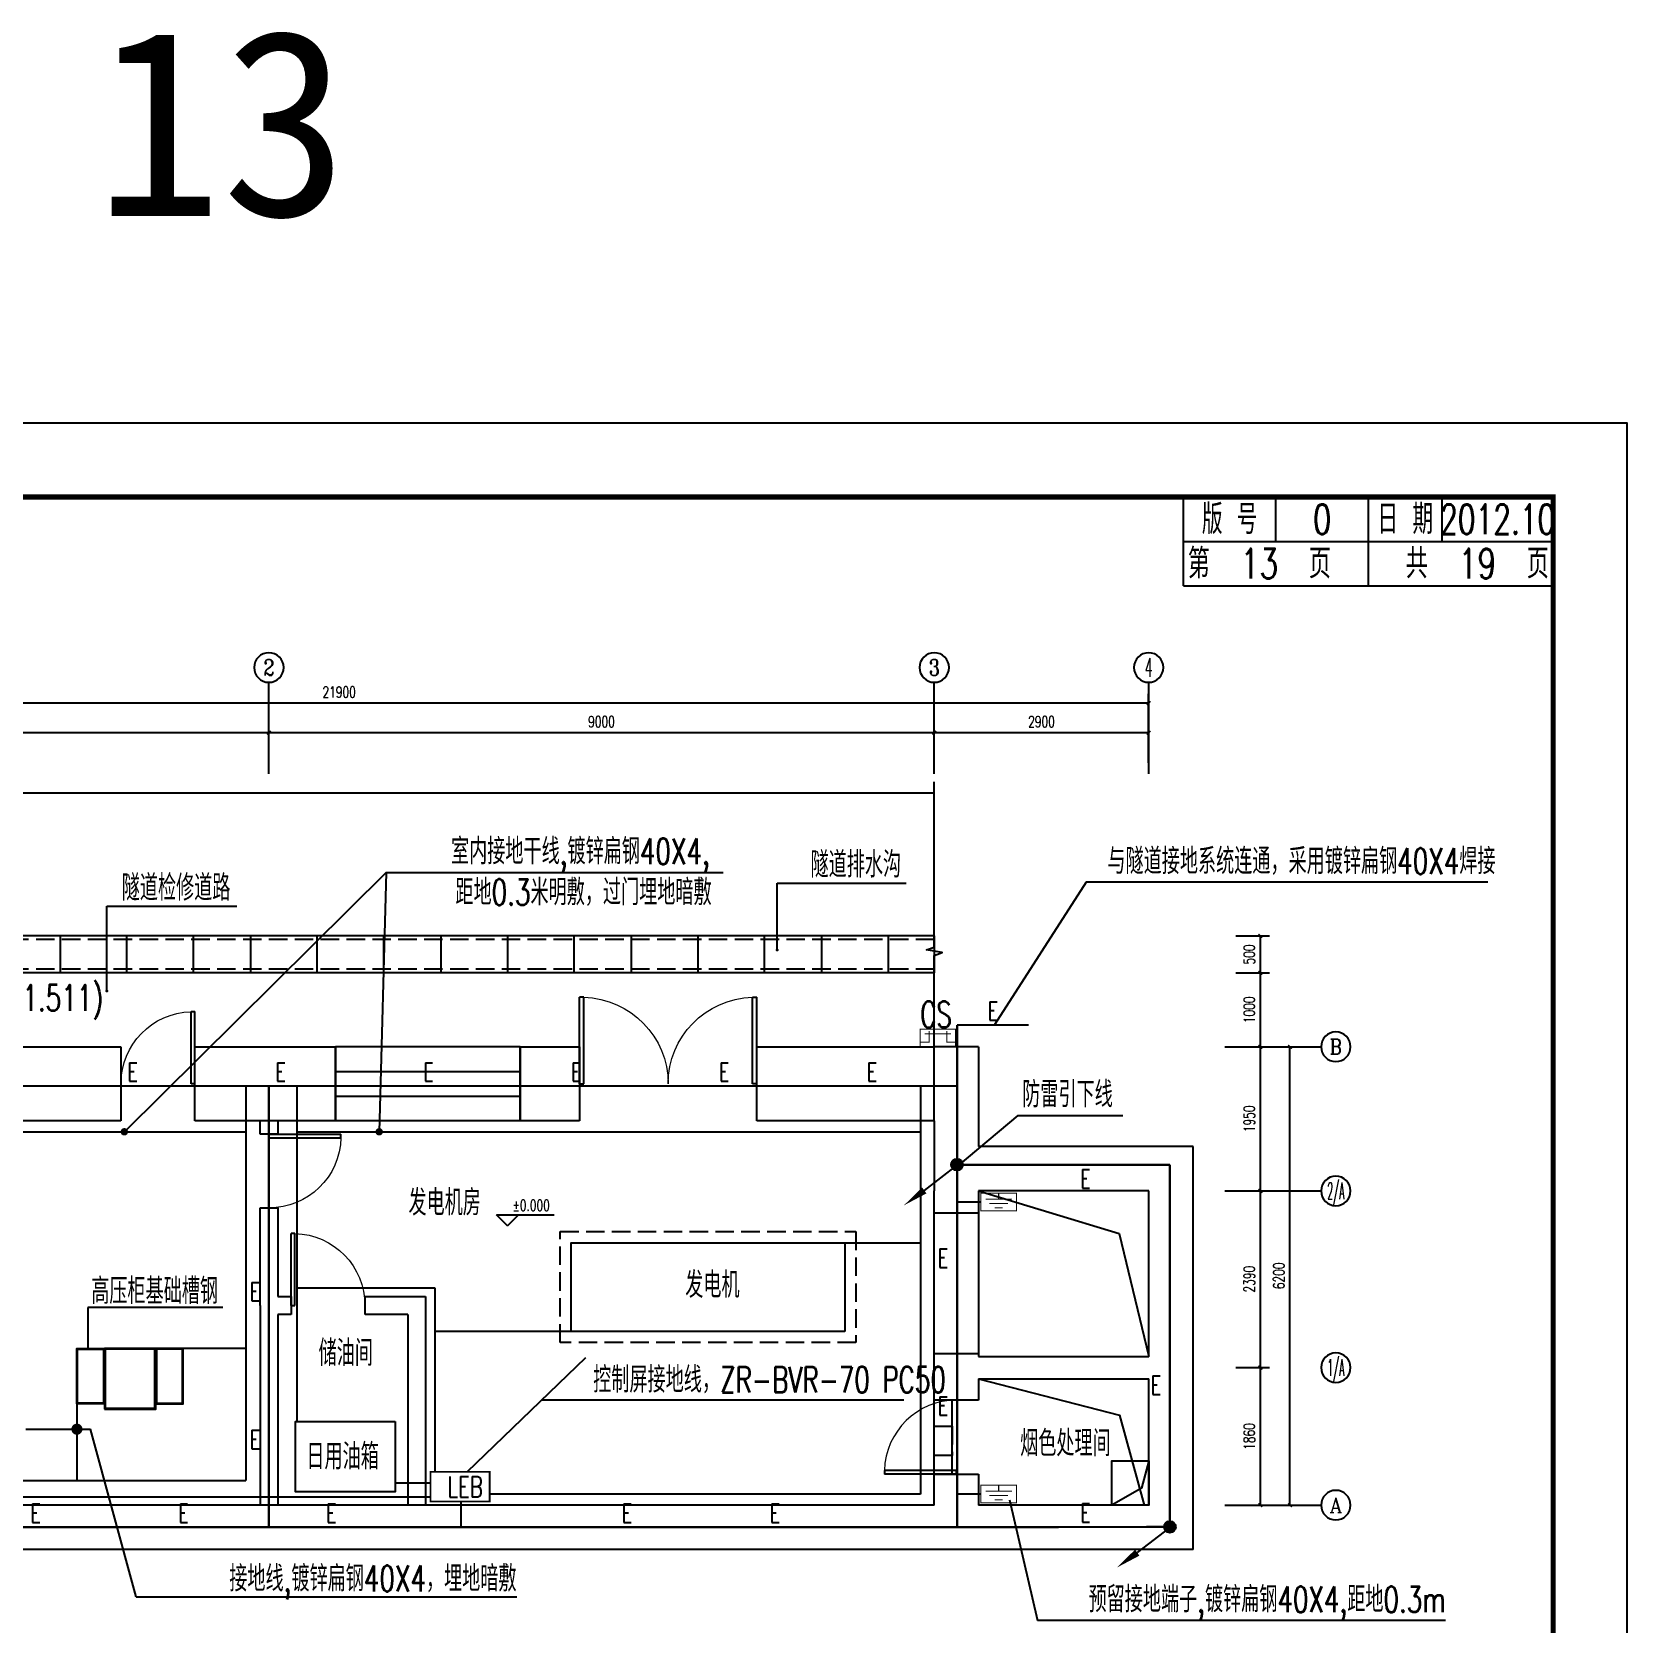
# Model space of a CAD drawing. Header units: millimetres. Extents: x 210068 to 672068, y -299976 to -107099.
# Drawn here: x 482491 to 504068, y -251037 to -229500 of the extents above; entities that cross this region are included whole.
import ezdxf
from ezdxf.enums import TextEntityAlignment as Align

# ---------------------------------------------------------------- set-up
doc = ezdxf.new("R2010")
doc.units = ezdxf.units.MM
doc.header["$LTSCALE"] = 1000
doc.header["$MEASUREMENT"] = 0
doc.linetypes.add('DASH', pattern=[0.35, 0.25, -0.1])
for name, color, linetype in [('AXIS', 6, 'Continuous'), ('AXIS_TEXT', 7, 'Continuous'), ('DIM_ELEV', 3, 'Continuous'), ('DIM_LEAD', 3, 'Continuous'), ('E-SYST-DIM', 3, 'Continuous'), ('E-TEXT-PLAN', 7, 'Continuous'), ('E-TEXT-PLAN-DER', 7, 'Continuous'), ('electrical text', 3, 'Continuous'), ('FL', 7, 'Continuous'), ('GRD', 132, 'GRD1'), ('PMSBB', 7, 'Continuous'), ('PUB_TEXT', 7, 'Continuous'), ('QQ', 8, 'Continuous'), ('T-CABL-E', 7, 'Continuous'), ('WALL', 9, 'Continuous'), ('建筑', 2, 'Continuous'), ('文字', 7, 'Continuous'), ('次轮廓线', 7, 'Continuous'), ('电气设备布置', 4, 'Continuous')]:
    doc.layers.add(name, color=color, linetype=linetype)
doc.styles.add('-黑体', font='SIMHEI.TTF')
doc.styles.add('_TCH_AXIS', font='COMPLEX', dxfattribs={"bigfont": 'GBCBIG'})
doc.styles.add('_TCH_DIM', font='SIMPLEX', dxfattribs={"width": 0.8, "height": 3.5, "bigfont": 'HZTXT'})
doc.styles.add('COMPLEX', font='COMPLEX')
doc.styles.add('DIM_FONT', font='SIMPLEX', dxfattribs={"width": 0.7, "bigfont": 'GBCBIG'})
doc.styles.add('IDQSTYLE', font='simplex1.shx', dxfattribs={"width": 0.7, "bigfont": 'hztxt.shx'})
doc.styles.get("Standard").update_dxf_attribs({"font": 'simplex1.shx', "width": 0.7, "bigfont": 'HZTXT.shx'})
doc.linetypes.add('GRD1', pattern='A,0.1,-0.3,0.58,[130,Idq30.shx,S=0.2,R=0,X=0,Y=0],-0.01,[130,Idq30.shx,S=0.2,R=0,X=0,Y=0],-0.01,[130,Idq30.shx,S=0.2,R=0,X=0,Y=0],-0.01,[130,Idq30.shx,S=0.2,R=0,X=0,Y=0],-0.01,0.58,-0.3,0.1', length=2)
doc.dimstyles.new('DIMN50', dxfattribs={"dimscale": 0.5, "dimtxt": 300, "dimasz": 100, "dimexe": 250, "dimexo": 300, "dimgap": 150, "dimtad": 1, "dimdec": 0, "dimzin": 0, "dimdsep": 46, "dimtxsty": 'DIM_FONT', "dimblk": 'ARCHTICK', "dimcen": 0.09, "dimclrt": 7, "dimazin": 2, "dimtfac": 1, "dimtdec": 0, "dimtix": 1, "dimtmove": 2, "dimatfit": 3, "dimldrblk": 'ARCHTICK', "dimfxl": 0, "dimtolj": 1, "dimtzin": 0, "dimarcsym": 0})

# ---------------------------------------------------------------- blocks, each defined once
blk = doc.blocks.new('series')
at = {"width": 0.75}
for tag, height, p in [('页码', 4, (-35, -19)), ('图名', 5, (-220, -282)), ('图号', 5, (-20, -282))]:
    blk.add_attdef(tag, text='', height=height, dxfattribs=at).set_placement(p, align=Align.MIDDLE_CENTER)
blk = doc.blocks.new('1633')
at = {"layer": 'FL', "color": 11, "linetype": 'Continuous', "const_width": 0.3}
blk.add_lwpolyline([(2.5, -5), (2.5, 5), (-2.5, 5), (-2.5, -5)], close=True, dxfattribs=at)
for points in [[(1.96, 2.5), (-1.19, 2.5), (-1.19, 5)], [(1.12, 0), (1.12, 3.71)], [(1.12, 0), (1.12, -3.71)], [(1.96, -2.5), (-1.19, -2.5), (-1.19, -5)]]:
    blk.add_lwpolyline(points, dxfattribs=at)
blk = doc.blocks.new('A$C1E6022BB')
at = {"layer": 'PMSBB', "color": 3, "linetype": 'Continuous', "ltscale": 1.25, "xscale": 96, "yscale": 96, "zscale": 96, "rotation": 90}
blk.add_blockref('1633', (494, 254), dxfattribs=at)
blk = doc.blocks.new('*X18')
at = {"color": 0, "linetype": 'Continuous'}
for p, q in [((192.59, 446.72), (193.87, 448.01)), ((192.65, 446.36), (194.23, 447.94)), ((192.69, 447.24), (193.35, 447.91)), ((192.79, 446.07), (194.52, 447.8)), ((192.98, 445.84), (194.75, 447.61)), ((193.23, 445.66), (194.93, 447.37)), ((193.53, 445.54), (195.05, 447.06)), ((193.92, 445.51), (195.08, 446.67)), ((194.61, 445.77), (194.82, 445.99))]:
    blk.add_line(p, q, dxfattribs=at)
blk = doc.blocks.new('HC000750')
at = {"color": 0, "linetype": 'Continuous'}
blk.add_line((0, -0.06), (-3.11, -3.23), dxfattribs=at)
blk.add_lwpolyline([(-3.11, -3.23, 0.8, 0, 0), (-5.06, -5.12, 0, 0, 0)], format="xyseb", dxfattribs=at)
blk.add_circle((0, 0), 0.625, dxfattribs=at)
at = {"color": 0, "linetype": 'Continuous', "xscale": 0.5, "yscale": 0.5, "zscale": 0.5}
blk.add_blockref('*X18', (-96.92, -223.38), dxfattribs=at)
at = {"layer": 'E-TEXT-PLAN-DER', "color": 0, "style": 'IDQSTYLE', "width": 0.7}
blk.add_attdef('PSFHATT', (2.63, -5.12), '', height=2.5, dxfattribs=at)
blk = doc.blocks.new('A$C4E6C0036')
at = {"layer": 'E-TEXT-PLAN', "color": 4, "xscale": 320, "yscale": 320, "zscale": 320}
blk.add_blockref('HC000750', (1618, 1638), dxfattribs=at)
blk = doc.blocks.new('HC001538')
at = {"color": 0, "linetype": 'Continuous', "const_width": 0.3}
blk.add_lwpolyline([(5, 2.5), (-5, 2.5), (-5, -2.5), (5, -2.5)], close=True, dxfattribs=at)
at = {"color": 0, "style": 'IDQSTYLE', "width": 0.7}
blk.add_attdef('AXT', (-2.25, -1.25), '', height=2.5, dxfattribs=at)
at = {"layer": 'E-TEXT-PLAN-DER', "color": 0, "style": 'IDQSTYLE', "width": 0.7}
blk.add_attdef('PSFHATT', (7, -2.5), '', height=2.5, dxfattribs=at)
blk = doc.blocks.new('_ArchTick')
at = {"color": 0, "linetype": 'ByBlock', "const_width": 0.4}
blk.add_lwpolyline([(-0.5, -0.5), (0.5, 0.5)], dxfattribs=at)
blk = doc.blocks.new('*D124')
at = {"layer": 'AXIS', "color": 0, "lineweight": -2}
for p, q in [((498777, -247568), (499233, -247568)), ((499108, -249428), (499108, -247568)), ((498777, -249428), (499233, -249428))]:
    blk.add_line(p, q, dxfattribs=at)
at = {"layer": 'Defpoints', "color": 0}
for p in [(498627, -247568), (499108, -247568), (498627, -249428)]:
    blk.add_point(p, dxfattribs=at)
at = {"layer": 'AXIS', "color": 0, "lineweight": -2, "xscale": 50, "yscale": 50, "zscale": 50}
for p, rotation in [((499108, -247568), 90), ((499108, -249428), 270)]:
    blk.add_blockref('_ArchTick', p, dxfattribs=dict(at, rotation=rotation))
at = {"layer": 'AXIS', "color": 7, "insert": (498958, -248498), "char_height": 150, "attachment_point": 5, "rotation": 90, "style": 'DIM_FONT'}
blk.add_mtext('\\A1;1860', dxfattribs=at)
blk = doc.blocks.new('*D125')
at = {"layer": 'AXIS', "color": 0, "lineweight": -2}
for p, q in [((498777, -245178), (499233, -245178)), ((499108, -247568), (499108, -245178)), ((498777, -247568), (499233, -247568))]:
    blk.add_line(p, q, dxfattribs=at)
at = {"layer": 'Defpoints', "color": 0}
for p in [(498627, -245178), (499108, -245178), (498627, -247568)]:
    blk.add_point(p, dxfattribs=at)
at = {"layer": 'AXIS', "color": 0, "lineweight": -2, "xscale": 50, "yscale": 50, "zscale": 50}
for p, rotation in [((499108, -245178), 90), ((499108, -247568), 270)]:
    blk.add_blockref('_ArchTick', p, dxfattribs=dict(at, rotation=rotation))
at = {"layer": 'AXIS', "color": 7, "insert": (498958, -246373), "char_height": 150, "attachment_point": 5, "rotation": 90, "style": 'DIM_FONT'}
blk.add_mtext('\\A1;2390', dxfattribs=at)
blk = doc.blocks.new('*D126')
at = {"layer": 'AXIS', "color": 0, "lineweight": -2}
for p, q in [((498777, -243228), (499233, -243228)), ((499108, -245178), (499108, -243228)), ((498777, -245178), (499233, -245178))]:
    blk.add_line(p, q, dxfattribs=at)
at = {"layer": 'Defpoints', "color": 0}
for p in [(498627, -243228), (499108, -243228), (498627, -245178)]:
    blk.add_point(p, dxfattribs=at)
at = {"layer": 'AXIS', "color": 0, "lineweight": -2, "xscale": 50, "yscale": 50, "zscale": 50}
for p, rotation in [((499108, -243228), 90), ((499108, -245178), 270)]:
    blk.add_blockref('_ArchTick', p, dxfattribs=dict(at, rotation=rotation))
at = {"layer": 'AXIS', "color": 7, "insert": (498958, -244203), "char_height": 150, "attachment_point": 5, "rotation": 90, "style": 'DIM_FONT'}
blk.add_mtext('\\A1;1950', dxfattribs=at)
blk = doc.blocks.new('*D127')
at = {"layer": 'AXIS', "color": 0, "lineweight": -2}
for p, q in [((498777, -242228), (499233, -242228)), ((499108, -243228), (499108, -242228)), ((498777, -243228), (499233, -243228))]:
    blk.add_line(p, q, dxfattribs=at)
at = {"layer": 'Defpoints', "color": 0}
for p in [(498627, -242228), (499108, -242228), (498627, -243228)]:
    blk.add_point(p, dxfattribs=at)
at = {"layer": 'AXIS', "color": 0, "lineweight": -2, "xscale": 50, "yscale": 50, "zscale": 50}
for p, rotation in [((499108, -242228), 90), ((499108, -243228), 270)]:
    blk.add_blockref('_ArchTick', p, dxfattribs=dict(at, rotation=rotation))
at = {"layer": 'AXIS', "color": 7, "insert": (498958, -242728), "char_height": 150, "attachment_point": 5, "rotation": 90, "style": 'DIM_FONT'}
blk.add_mtext('\\A1;1000', dxfattribs=at)
blk = doc.blocks.new('*D128')
at = {"layer": 'AXIS', "color": 0, "lineweight": -2}
for p, q in [((498777, -241728), (499233, -241728)), ((499108, -242228), (499108, -241728)), ((498777, -242228), (499233, -242228))]:
    blk.add_line(p, q, dxfattribs=at)
at = {"layer": 'Defpoints', "color": 0}
for p in [(498627, -241728), (499108, -241728), (498627, -242228)]:
    blk.add_point(p, dxfattribs=at)
at = {"layer": 'AXIS', "color": 0, "lineweight": -2, "xscale": 50, "yscale": 50, "zscale": 50}
for p, rotation in [((499108, -241728), 90), ((499108, -242228), 270)]:
    blk.add_blockref('_ArchTick', p, dxfattribs=dict(at, rotation=rotation))
at = {"layer": 'AXIS', "color": 7, "insert": (498958, -241978), "char_height": 150, "attachment_point": 5, "rotation": 90, "style": 'DIM_FONT'}
blk.add_mtext('\\A1;500', dxfattribs=at)
blk = doc.blocks.new('*D129')
at = {"layer": 'AXIS', "color": 0, "lineweight": -2}
for p, q in [((498777, -243228), (499633, -243228)), ((499508, -249428), (499508, -243228)), ((498777, -249428), (499633, -249428))]:
    blk.add_line(p, q, dxfattribs=at)
at = {"layer": 'Defpoints', "color": 0}
for p in [(498627, -243228), (499508, -243228), (498627, -249428)]:
    blk.add_point(p, dxfattribs=at)
at = {"layer": 'AXIS', "color": 0, "lineweight": -2, "xscale": 50, "yscale": 50, "zscale": 50}
for p, rotation in [((499508, -243228), 90), ((499508, -249428), 270)]:
    blk.add_blockref('_ArchTick', p, dxfattribs=dict(at, rotation=rotation))
at = {"layer": 'AXIS', "color": 7, "insert": (499358, -246328), "char_height": 150, "attachment_point": 5, "rotation": 90, "style": 'DIM_FONT'}
blk.add_mtext('\\A1;6200', dxfattribs=at)
blk = doc.blocks.new('*D130')
at = {"layer": 'AXIS', "color": 0, "lineweight": -2}
for p, q in [((475697, -239387), (475697, -238855)), ((485697, -239387), (485697, -238855)), ((485697, -238980), (475697, -238980))]:
    blk.add_line(p, q, dxfattribs=at)
at = {"layer": 'Defpoints', "color": 0}
for p in [(475697, -238980), (475697, -239537), (485697, -239537)]:
    blk.add_point(p, dxfattribs=at)
at = {"layer": 'AXIS', "color": 0, "lineweight": -2, "xscale": 50, "yscale": 50, "zscale": 50, "rotation": 180}
blk.add_blockref('_ArchTick', (475697, -238980), dxfattribs=at)
at = {"layer": 'AXIS', "color": 0, "lineweight": -2, "xscale": 50, "yscale": 50, "zscale": 50}
blk.add_blockref('_ArchTick', (485697, -238980), dxfattribs=at)
at = {"layer": 'AXIS', "color": 7, "insert": (480697, -238830), "char_height": 150, "attachment_point": 5, "style": 'DIM_FONT'}
blk.add_mtext('\\A1;10000', dxfattribs=at)
blk = doc.blocks.new('*D131')
at = {"layer": 'AXIS', "color": 0, "lineweight": -2}
for p, q in [((485697, -239387), (485697, -238855)), ((494697, -239387), (494697, -238855)), ((494697, -238980), (485697, -238980))]:
    blk.add_line(p, q, dxfattribs=at)
at = {"layer": 'Defpoints', "color": 0}
for p in [(485697, -238980), (485697, -239537), (494697, -239537)]:
    blk.add_point(p, dxfattribs=at)
at = {"layer": 'AXIS', "color": 0, "lineweight": -2, "xscale": 50, "yscale": 50, "zscale": 50, "rotation": 180}
blk.add_blockref('_ArchTick', (485697, -238980), dxfattribs=at)
at = {"layer": 'AXIS', "color": 0, "lineweight": -2, "xscale": 50, "yscale": 50, "zscale": 50}
blk.add_blockref('_ArchTick', (494697, -238980), dxfattribs=at)
at = {"layer": 'AXIS', "color": 7, "insert": (490197, -238830), "char_height": 150, "attachment_point": 5, "style": 'DIM_FONT'}
blk.add_mtext('\\A1;9000', dxfattribs=at)
blk = doc.blocks.new('_AXISO')
blk.add_circle((0, 0), 0.5)
at = {"layer": 'AXIS_TEXT', "style": 'COMPLEX', "width": 1.041667}
blk.add_attdef('A', text='', height=0.56, dxfattribs=at).set_placement((-0.25, -0.28), (0.25, -0.28), align=Align.FIT)
blk = doc.blocks.new('*D68')
at = {"layer": 'AXIS', "color": 0, "lineweight": -2}
for p, q in [((494697, -239387), (494697, -238855)), ((497597, -239387), (497597, -238855)), ((497597, -238980), (494697, -238980))]:
    blk.add_line(p, q, dxfattribs=at)
at = {"layer": 'Defpoints', "color": 0}
for p in [(494697, -238980), (494697, -239537), (497597, -239537)]:
    blk.add_point(p, dxfattribs=at)
at = {"layer": 'AXIS', "color": 0, "lineweight": -2, "xscale": 50, "yscale": 50, "zscale": 50, "rotation": 180}
blk.add_blockref('_ArchTick', (494697, -238980), dxfattribs=at)
at = {"layer": 'AXIS', "color": 0, "lineweight": -2, "xscale": 50, "yscale": 50, "zscale": 50}
blk.add_blockref('_ArchTick', (497597, -238980), dxfattribs=at)
at = {"layer": 'AXIS', "color": 7, "insert": (496147, -238830), "char_height": 150, "attachment_point": 5, "style": 'DIM_FONT'}
blk.add_mtext('\\A1;2900', dxfattribs=at)
blk = doc.blocks.new('*D69')
at = {"layer": 'AXIS', "color": 0, "lineweight": -2}
for p, q in [((475697, -239237), (475697, -238455)), ((497597, -238580), (475697, -238580)), ((497597, -239237), (497597, -238455))]:
    blk.add_line(p, q, dxfattribs=at)
at = {"layer": 'Defpoints', "color": 0}
for p in [(475697, -238580), (475697, -239387), (497597, -239387)]:
    blk.add_point(p, dxfattribs=at)
at = {"layer": 'AXIS', "color": 0, "lineweight": -2, "xscale": 50, "yscale": 50, "zscale": 50, "rotation": 180}
blk.add_blockref('_ArchTick', (475697, -238580), dxfattribs=at)
at = {"layer": 'AXIS', "color": 0, "lineweight": -2, "xscale": 50, "yscale": 50, "zscale": 50}
blk.add_blockref('_ArchTick', (497597, -238580), dxfattribs=at)
at = {"layer": 'AXIS', "color": 7, "insert": (486647, -238430), "char_height": 150, "attachment_point": 5, "style": 'DIM_FONT'}
blk.add_mtext('\\A1;21900', dxfattribs=at)

msp = doc.modelspace()

# ---------------------------------------------------------------- linework, layer by layer
at = {"color": 8, "extrusion": (0, 0, -1)}
for p, q in [((489897.1, -243727.8), (489897.1, -242557.8)), ((489957.1, -242557.8), (489897.1, -242557.8)), ((489957.1, -243727.8), (489957.1, -242557.8)), ((492237.1, -243727.8), (492237.1, -242557.8)), ((492237.1, -242557.8), (492297.1, -242557.8)), ((492297.1, -243727.8), (492297.1, -242557.8)), ((484646.1, -242752.8), (484696.1, -242752.8)), ((484646.1, -243727.8), (484646.1, -242752.8)), ((484696.1, -243727.8), (484696.1, -242752.8)), ((484696.1, -243727.8), (484646.1, -243727.8)), ((489897.1, -243727.8), (489957.1, -243727.8)), ((492297.1, -243727.8), (492237.1, -243727.8)), ((485697.2, -244408.1), (485697.2, -244458.1)), ((485697.2, -244408.1), (486672.2, -244408.1)), ((485697.2, -244458.1), (486672.2, -244458.1)), ((486672.2, -244458.1), (486672.2, -244408.1)), ((486047.2, -245752.8), (485997.2, -245752.8)), ((485997.2, -246727.8), (485997.2, -245752.8)), ((486047.2, -246727.8), (486047.2, -245752.8)), ((485997.2, -246727.8), (486047.2, -246727.8))]:
    msp.add_line(p, q, dxfattribs=at)
for p, q in [((489097.1, -243227.8), (486597.1, -243227.8)), ((486597.1, -243227.8), (486597.1, -244227.8)), ((486597.1, -244228.2), (486597.2, -243228.2)), ((489097.1, -243227.8), (489097.1, -244227.8)), ((486597.1, -243561.2), (489097.1, -243561.2)), ((486597.1, -243894.5), (489097.1, -243894.5)), ((489097.1, -244227.8), (486597.1, -244227.8)), ((494697.2, -247377.8), (494697.2, -245477.8)), ((495297.2, -245477.8), (495297.2, -247377.8)), ((494697.2, -248991.5), (494697.2, -247991.5)), ((494937.2, -249008.2), (494937.2, -248008.2))]:
    msp.add_line(p, q)
at = {"color": 8}
for p, q in [((494022.2, -248958.2), (494022.2, -249008.2)), ((494997.2, -248958.2), (494022.2, -248958.2)), ((494997.2, -249008.2), (494997.2, -248958.2)), ((494997.2, -249008.2), (494022.2, -249008.2))]:
    msp.add_line(p, q, dxfattribs=at)
msp.add_lwpolyline([(504068.5, -264491.9), (504068.5, -234791.9), (462068.5, -234791.9), (462068.5, -264491.9)], close=True)
at = {"const_width": 70}
msp.add_lwpolyline([(503068.5, -235791.9), (465068.5, -235791.9), (465068.5, -263491.9), (503068.5, -263491.9), (503068.5, -235791.9)], dxfattribs=at)
for points in [[(495297.2, -245177.8), (497197.7, -245752.1), (497597.2, -247417.8)], [(495297.2, -247717.8), (497201.3, -248211.2), (497537.2, -249427.8)], [(497597.1, -248827.8), (497597.2, -249427.8), (497097.2, -249427.9), (497097.1, -248827.9), (497597.1, -248827.8)], [(497597.1, -248827.8), (497498.6, -249200.3), (497097.2, -249427.9)]]:
    msp.add_lwpolyline(points)
at = {"linetype": 'DASH'}
for points in [[(493637.2, -247227.9), (489637.2, -247227.9), (489637.2, -245727.9), (493637.2, -245727.9)], [(494697.2, -248357.4), (494937.2, -248357.4), (494937.2, -248757.4), (494697.2, -248757.4)]]:
    msp.add_lwpolyline(points, close=True, dxfattribs=at)
at = {"color": 8, "lineweight": 13, "extrusion": (0, 0, -1)}
for centre, radius, start, end in [((-489927.1, -243727.8), 1170, 91.46928, 180), ((-492267.1, -243727.8), 1170, 0, 88.53072), ((-484671.1, -243727.8), 975, 0, 88.53072), ((-485697.2, -244433.1), 975, 181.46928, 270), ((-486022.2, -246727.8), 975, 91.46928, 180)]:
    msp.add_arc(centre, radius, start, end, dxfattribs=at)
at = {"color": 8, "lineweight": 13}
msp.add_arc((494997.2, -248983.2), 975, 89.99992, 178.53064, dxfattribs=at)
at = {"layer": 'AXIS'}
for p, q in [((485697.2, -239537.2), (485697.2, -238297.6)), ((494697.2, -239537.2), (494697.2, -238297.6)), ((497597.2, -239537.2), (497597.2, -238297.6)), ((498627, -243227.8), (499928.6, -243227.8)), ((498627, -245177.8), (499928.6, -245177.8)), ((498627, -249427.8), (499928.6, -249427.8))]:
    msp.add_line(p, q, dxfattribs=at)
at = {"layer": 'DIM_ELEV'}
for p, q in [((488923.7, -245649.3), (488773.7, -245499.3)), ((488773.7, -245499.3), (489556.2, -245499.3)), ((488923.7, -245649.3), (489073.7, -245499.3))]:
    msp.add_line(p, q, dxfattribs=at)
at = {"layer": 'DIM_LEAD'}
for p, q in [((492571.6, -241918.2), (492571.6, -241013.1)), ((492571.6, -241013.1), (494317.4, -241013.1)), ((483504.8, -242472.7), (483504.8, -241326.6)), ((483504.8, -241326.6), (485263.3, -241326.6))]:
    msp.add_line(p, q, dxfattribs=at)
at = {"layer": 'DIM_LEAD', "const_width": 20}
for points in [[(492571.5, -241928.2, -1), (492571.8, -241908.2, -1)], [(483504.8, -242482.7, 1), (483504.8, -242462.7, 1)]]:
    msp.add_lwpolyline(points, format="xyb", close=True, dxfattribs=at)
at = {"layer": 'E-SYST-DIM'}
msp.add_line((482407.6, -248400.6), (483282.2, -248400.6), dxfattribs=at)
at = {"layer": 'E-SYST-DIM', "const_width": 75}
msp.add_lwpolyline([(483137.7, -248400.6, -1), (483062.7, -248400.6, -1)], format="xyb", close=True, dxfattribs=at)
at = {"layer": 'electrical text'}
for p, q in [((487281.6, -240869.3), (483741.6, -244377.8)), ((487281.6, -240869.3), (487189.2, -244377.8)), ((487281.6, -240869.3), (491843.5, -240869.3)), ((496751.4, -241002.4), (495512.6, -242933)), ((502183.6, -241002.4), (496751.4, -241002.4)), ((495826.5, -244156.9), (495016.9, -244839.4)), ((495826.5, -244156.9), (497246.7, -244156.9)), ((485072.4, -246755.3), (483248.1, -246755.3)), ((483248.1, -246755.3), (483248.1, -247317.7)), ((489390.4, -248002.7), (494285.8, -248002.7)), ((483901.7, -250670.1), (483282.2, -248400.6)), ((495716.6, -249355.4), (496091.5, -250987.5)), ((483901.7, -250670.1), (489050.8, -250670.1)), ((501614.2, -250987.5), (496091.5, -250987.5))]:
    msp.add_line(p, q, dxfattribs=at)
at = {"layer": 'electrical text', "const_width": 50}
for points in [[(483766.6, -244377.8, -1), (483716.6, -244377.8, -1)], [(487214.2, -244377.8, -1), (487164.2, -244377.8, -1)]]:
    msp.add_lwpolyline(points, format="xyb", close=True, dxfattribs=at)
at = {"layer": 'FL', "color": 11, "linetype": 'Continuous', "const_width": 14.4}
for points in [[(495808.2, -245207.5), (495328.2, -245207.5), (495328.2, -245447.5), (495808.2, -245447.5)], [(495808.2, -249157.1), (495328.2, -249157.1), (495328.2, -249397.1), (495808.2, -249397.1)]]:
    msp.add_lwpolyline(points, close=True, dxfattribs=at)
for points in [[(495568.2, -245288.1), (495390.2, -245288.1)], [(495568.2, -245288.1), (495568.2, -245207.5)], [(495568.2, -245288.1), (495746.3, -245288.1)], [(495568.2, -245347.5), (495443.6, -245347.5)], [(495568.2, -245406.9), (495514.8, -245406.9)], [(495568.2, -245347.5), (495692.9, -245347.5)], [(495568.2, -245406.9), (495621.7, -245406.9)], [(495568.2, -249237.6), (495568.2, -249157.1)], [(495568.2, -249237.6), (495390.2, -249237.6)], [(495568.2, -249297), (495443.6, -249297)], [(495568.2, -249356.4), (495514.8, -249356.4)], [(495568.2, -249237.6), (495746.3, -249237.6)], [(495568.2, -249297), (495692.9, -249297)], [(495568.2, -249356.4), (495621.7, -249356.4)]]:
    msp.add_lwpolyline(points, dxfattribs=at)
at = {"layer": 'GRD', "ltscale": 0.5}
for p, q in [((485384.6, -243758.1), (485384.6, -249094.3)), ((486074.5, -243758.1), (486074.5, -246488.8)), ((494511.5, -243758.1), (494511.5, -249277.4)), ((475883.1, -244377.8), (485384.6, -244377.8)), ((486074.5, -244377.8), (494511.5, -244377.8)), ((493487.2, -245877.9), (494511.5, -245877.9)), ((486074.5, -246488.8), (487942.5, -246488.8)), ((486074.5, -246488.8), (486074.5, -248298.4)), ((487942.5, -246488.8), (487942.5, -248977.9)), ((489787.2, -247077.8), (487942.5, -247077.8)), ((488376.8, -248977.9), (489984.6, -247431)), ((481970.1, -249094.3), (485384.6, -249094.3)), ((481970.1, -249315.1), (487883.3, -249315.1)), ((494511.5, -249277.4), (488683.3, -249277.4))]:
    msp.add_line(p, q, dxfattribs=at)
at = {"layer": 'GRD', "ltscale": 0.2}
for p, q in [((485384.6, -247307.7), (484537.2, -247307.7)), ((483100.2, -248058.7), (483100.2, -249094.3)), ((487883.3, -249130.6), (487406, -249130.6))]:
    msp.add_line(p, q, dxfattribs=at)
at = {"layer": 'QQ'}
for p, q in [((494697.2, -239795.5), (475697.2, -239795.5)), ((494697.2, -241727.8), (475697.2, -241727.8)), ((482872.2, -241727.8), (482872.2, -242227.8)), ((483772.2, -241727.8), (483772.2, -242227.8)), ((484672.2, -241727.8), (484672.2, -242227.8)), ((484672.2, -241727.8), (484672.2, -242227.8)), ((485447.2, -241727.8), (485447.2, -242227.8)), ((486347.2, -241727.8), (486347.2, -242227.8)), ((487247.2, -241727.8), (487247.2, -242227.8)), ((487247.2, -241727.8), (487247.2, -242227.8)), ((488022.2, -241727.8), (488022.2, -242227.8)), ((488922.2, -241727.8), (488922.2, -242227.8)), ((489822.2, -241727.8), (489822.2, -242227.8)), ((489822.2, -241727.8), (489822.2, -242227.8)), ((490597.2, -241727.8), (490597.2, -242227.8)), ((491497.2, -241727.8), (491497.2, -242227.8)), ((492397.2, -241727.8), (492397.2, -242227.8)), ((492397.2, -241727.8), (492397.2, -242227.8)), ((493172.2, -241727.8), (493172.2, -242227.8)), ((494072.2, -241727.8), (494072.2, -242227.8)), ((494697.2, -241727.8), (494697.2, -242227.8)), ((494697.2, -242227.8), (475697.2, -242227.8))]:
    msp.add_line(p, q, dxfattribs=at)
at = {"layer": 'QQ', "linetype": 'DASH'}
for p, q in [((494697.2, -241777.8), (475697.2, -241777.8)), ((494697.2, -242177.8), (475697.2, -242177.8))]:
    msp.add_line(p, q, dxfattribs=at)
at = {"layer": 'T-CABL-E', "color": 170, "linetype": 'Continuous', "const_width": 30}
for points in [[(495974, -242933), (495005, -242933)], [(495005.5, -242933), (495006.1, -249726.2)], [(475433.2, -243758.1), (495005.6, -243758.1)], [(485697.3, -243758.1), (485697.3, -249726.8)], [(495005.5, -244824.4), (497884.3, -244824.4)], [(497884.3, -244824.4), (497884.3, -249722.4)], [(495328.2, -245327.5), (495005.7, -245327.5)], [(488295.6, -249377.9), (488295.6, -249726.8)], [(495328.2, -249277.1), (495005.7, -249277.1)], [(494541.4, -249726.8), (475433.2, -249726.8)], [(497884.3, -249722.4), (494541.4, -249726.8)]]:
    msp.add_lwpolyline(points, dxfattribs=at)
at = {"layer": 'WALL'}
for p, q in [((481597.7, -243227.8), (483696.1, -243227.8)), ((483696.1, -243227.8), (483696.1, -244227.8)), ((484696.1, -244227.8), (484696.1, -243227.8)), ((484696.1, -243227.8), (485697.2, -243227.8)), ((485697.2, -243227.8), (486597.1, -243227.8)), ((486597.1, -243227.8), (486597.1, -244227.8)), ((489097.1, -244227.8), (489097.1, -243227.8)), ((489097.1, -243227.8), (489897.1, -243227.8)), ((489897.1, -243227.8), (489897.1, -244227.8)), ((492297.1, -244227.8), (492297.1, -243227.8)), ((492297.1, -243227.8), (494697.2, -243227.8)), ((495297.2, -243227.8), (494697.2, -243227.8)), ((495297.2, -243227.8), (495297.2, -244227.8)), ((483696.1, -244227.8), (481597.7, -244227.8)), ((485697.2, -244227.8), (484696.1, -244227.8)), ((485577.2, -244408.1), (485577.2, -244227.8)), ((486597.1, -244227.8), (485697.2, -244227.8)), ((485817.2, -244227.8), (485817.2, -244408.1)), ((489897.1, -244227.8), (489097.1, -244227.8)), ((494697.2, -244227.8), (492297.1, -244227.8)), ((494697.2, -244227.8), (494697.2, -245177.8)), ((495297.2, -244227.8), (495297.2, -244577.8)), ((495297.2, -244227.8), (495297.2, -244227.8)), ((485817.2, -244408.1), (485577.2, -244408.1)), ((498197.2, -244577.8), (495297.2, -244577.8)), ((498197.2, -247717.8), (498197.2, -244577.8)), ((494697.2, -245477.8), (494697.2, -245177.8)), ((497597.2, -245177.8), (495297.2, -245177.8)), ((495297.2, -245177.8), (495297.2, -245477.8)), ((497597.2, -247417.8), (497597.2, -245177.8)), ((485577.2, -246727.8), (485577.2, -245408.1)), ((485577.2, -245408.1), (485817.2, -245408.1)), ((485817.2, -245408.1), (485817.2, -246607.8)), ((495297.2, -245477.8), (494697.2, -245477.8)), ((485817.2, -246607.8), (485997.2, -246607.8)), ((485997.2, -246607.8), (485997.2, -246847.8)), ((486997.2, -246847.8), (486997.2, -246607.8)), ((486997.2, -246607.8), (487817.2, -246607.8)), ((487817.2, -246607.8), (487817.2, -249427.9)), ((485577.2, -246727.8), (485577.2, -249427.9)), ((485817.2, -246847.8), (485817.2, -249427.9)), ((485997.2, -246847.8), (485817.2, -246847.8)), ((487577.2, -246847.8), (486997.2, -246847.8)), ((487577.2, -246847.8), (487577.2, -249427.9)), ((494697.2, -247717.8), (494697.2, -247377.8)), ((494697.2, -247377.8), (495297.2, -247377.8)), ((495297.2, -247377.8), (495297.2, -247417.8)), ((495297.2, -247417.8), (497597.2, -247417.8)), ((494697.2, -248008.2), (494697.2, -247717.8)), ((495297.2, -247717.8), (497597.2, -247717.8)), ((495297.2, -247717.8), (495297.2, -248008.2)), ((497597.2, -249427.9), (497597.2, -247717.8)), ((498197.2, -250027.9), (498197.2, -247717.8)), ((495297.2, -248008.2), (494697.2, -248008.2)), ((494697.2, -249427.9), (494697.2, -249008.2)), ((494697.2, -249008.2), (495297.2, -249008.2)), ((495297.2, -249008.2), (495297.2, -249427.9)), ((485697.2, -249427.9), (475697.2, -249427.8)), ((487697.2, -249427.9), (485697.2, -249427.9)), ((494697.2, -249427.9), (487697.2, -249427.9)), ((497597.2, -249427.9), (495297.2, -249427.9)), ((485697.2, -250027.9), (475097.2, -250027.8)), ((487697.2, -250027.9), (485697.2, -250027.9)), ((494697.2, -250027.9), (487697.2, -250027.9)), ((498197.2, -250027.9), (494697.2, -250027.9))]:
    msp.add_line(p, q, dxfattribs=at)
msp.add_lwpolyline([(494697.2, -244227.8), (494697.2, -241992.3), (494802.2, -241954.1), (494592.2, -241917.1), (494697.2, -241879.8), (494697.2, -239644.3)], dxfattribs=at)
at = {"layer": '建筑', "color": 6}
for p, q in [((483110.2, -247317.7), (483100.2, -247307.7)), ((483100.2, -247920.7), (483100.2, -247445.7)), ((483461.2, -247317.7), (483471.2, -247307.7)), ((483481.2, -247317.7), (483471.2, -247307.7)), ((484156.2, -247317.7), (484166.2, -247307.7)), ((484176.2, -247317.7), (484166.2, -247307.7)), ((484527.2, -247317.7), (484537.2, -247307.7)), ((484537.2, -247920.7), (484537.2, -247445.7)), ((483110.2, -248048.7), (483100.2, -248058.7)), ((483461.2, -248048.7), (483471.2, -248058.7)), ((483481.2, -248117.7), (483471.2, -248127.7)), ((484156.2, -248117.7), (484166.2, -248127.7)), ((484176.2, -248048.7), (484166.2, -248058.7)), ((484527.2, -248048.7), (484537.2, -248058.7))]:
    msp.add_line(p, q, dxfattribs=at)
for points in [[(483471.2, -248058.7), (483100.2, -248058.7), (483100.2, -247307.7), (483471.2, -247307.7)], [(483461.2, -248048.7), (483110.2, -248048.7), (483110.2, -247317.7), (483461.2, -247317.7)], [(483471.2, -248127.7), (484166.2, -248127.7), (484166.2, -247307.7), (483471.2, -247307.7)], [(483481.2, -248117.7), (484156.2, -248117.7), (484156.2, -247317.7), (483481.2, -247317.7)], [(484166.2, -248058.7), (484537.2, -248058.7), (484537.2, -247307.7), (484166.2, -247307.7)], [(484176.2, -248048.7), (484527.2, -248048.7), (484527.2, -247317.7), (484176.2, -247317.7)]]:
    msp.add_lwpolyline(points, close=True, dxfattribs=at)
at = {"layer": '次轮廓线'}
for p, q in [((498068.5, -236991.9), (498068.5, -235791.9)), ((499318.5, -236391.9), (499318.5, -235791.9)), ((500568.5, -236391.9), (500568.5, -235791.9)), ((501568.5, -236391.9), (501568.5, -235791.9)), ((498068.5, -236391.9), (503068.5, -236391.9)), ((500568.5, -236991.9), (500568.5, -236391.9)), ((498068.5, -236991.9), (503068.5, -236991.9))]:
    msp.add_line(p, q, dxfattribs=at)
at = {"layer": '电气设备布置', "color": 30}
for points in [[(493487.2, -247077.8), (489787.2, -247077.8), (489787.2, -245877.8), (493487.2, -245877.8)], [(493487.2, -247077.9), (489787.2, -247077.9), (489787.2, -245877.9), (493487.2, -245877.9)], [(487406, -248298.4), (487406, -249248.4), (486056, -249248.4), (486056, -248298.4)]]:
    msp.add_lwpolyline(points, close=True, dxfattribs=at)

# ---------------------------------------------------------------- block references
ref = msp.add_blockref('series', (504068.5, -234791.9), dxfattribs=dict(xscale=100, yscale=100, zscale=100))
ref.add_attrib('页码', '第  13  页    共  19  页', dxfattribs={"height": 400, "width": 0.75}).set_placement((500568.5, -236691.9), align=Align.MIDDLE_CENTER)
at = {"layer": 'AXIS'}
ref = msp.add_blockref('_AXISO', (485697.2, -238097.6), dxfattribs=dict(at, xscale=-400, yscale=400, zscale=400))
ref.add_attrib('A', '2', dxfattribs={"layer": 'AXIS_TEXT', "height": 219.2, "style": '_TCH_AXIS'}).set_placement((485624.2, -238207.2), (485770.3, -238207.2), align=Align.FIT)
ref = msp.add_blockref('_AXISO', (494697.2, -238097.6), dxfattribs=dict(at, xscale=-400, yscale=400, zscale=400))
ref.add_attrib('A', '3', dxfattribs={"layer": 'AXIS_TEXT', "height": 219.2, "style": '_TCH_AXIS'}).set_placement((494624.2, -238207.2), (494770.3, -238207.2), align=Align.FIT)
ref = msp.add_blockref('_AXISO', (497597.2, -238097.6), dxfattribs=dict(at, xscale=-400, yscale=400, zscale=400))
ref.add_attrib('A', '4', dxfattribs={"layer": 'AXIS_TEXT', "height": 249.8, "style": '_TCH_AXIS', "width": 0.5625}).set_placement((497543.7, -238222.5), (497650.8, -238222.5), align=Align.FIT)
ref = msp.add_blockref('_AXISO', (500128.6, -243227.8), dxfattribs=dict(at, xscale=-400, yscale=400, zscale=400))
ref.add_attrib('A', 'B', dxfattribs={"layer": 'AXIS_TEXT', "height": 203.2, "style": '_TCH_AXIS'}).set_placement((500046.3, -243329.4), (500210.8, -243329.4), align=Align.FIT)
ref = msp.add_blockref('_AXISO', (500128.6, -245177.8), dxfattribs=dict(at, xscale=-400, yscale=400, zscale=400))
ref.add_attrib('A', '2/A', dxfattribs={"layer": 'AXIS_TEXT', "height": 226.27, "style": '_TCH_AXIS', "width": 0.35}).set_placement((500015.4, -245291), (500241.7, -245291), align=Align.FIT)
ref = msp.add_blockref('_AXISO', (500128.6, -247567.8), dxfattribs=dict(at, xscale=-400, yscale=400, zscale=400))
ref.add_attrib('A', '1/A', dxfattribs={"layer": 'AXIS_TEXT', "height": 226.27, "style": '_TCH_AXIS', "width": 0.381818}).set_placement((500015.4, -247681), (500241.7, -247681), align=Align.FIT)
ref = msp.add_blockref('_AXISO', (500128.6, -249427.8), dxfattribs=dict(at, xscale=-400, yscale=400, zscale=400))
ref.add_attrib('A', 'A', dxfattribs={"layer": 'AXIS_TEXT', "height": 198.2, "style": '_TCH_AXIS'}).set_placement((500043.6, -249527), (500213.5, -249527), align=Align.FIT)
at = {"layer": 'E-TEXT-PLAN', "color": 5, "xscale": 0.5, "yscale": 0.5, "zscale": 0.5}
msp.add_blockref('A$C1E6022BB', (494499.8, -243235), dxfattribs=at)
at = {"layer": 'E-TEXT-PLAN', "color": 5, "xscale": 0.3920000000018586, "yscale": 0.3919999999925494, "zscale": 0.392, "rotation": 352.1709549798198}
for p in [(494288, -245372.1), (497168.3, -250272.2)]:
    msp.add_blockref('A$C4E6C0036', p, dxfattribs=at)
at = {"layer": 'E-TEXT-PLAN', "color": 4}
ref = msp.add_blockref('HC001538', (488283.3, -249177.9), dxfattribs=dict(at, xscale=-80, yscale=80, zscale=80))
ref.add_attrib('AXT', 'LEB', (488111.5, -249321.5), dxfattribs={"color": 0, "height": 280, "style": 'IDQSTYLE', "width": 0.7})

# ---------------------------------------------------------------- texts
at = {"style": '-黑体'}
msp.add_text('13', height=2520, dxfattribs=at).set_placement((483345.3, -231988.9))
at = {"layer": 'DIM_LEAD', "width": 0.7}
for s, p in [('隧道排水沟', (493023.2, -240938.1)), ('隧道检修道路', (483706.7, -241251.6))]:
    msp.add_text(s, height=350, dxfattribs=at).set_placement(p)
at = {"layer": 'E-SYST-DIM', "style": 'IDQSTYLE', "width": 0.7}
msp.add_text('%%P0.000（相对绝对设计标高-1.511)', height=350, dxfattribs=at).set_placement((478708.5, -242741.7))
at = {"layer": 'electrical text', "width": 0.7}
for s, p in [('室内接地干线,镀锌扁钢40X4,', (488160.7, -240759.4)), ('与隧道接地系统连通，采用镀锌扁钢40X4焊接', (497039.1, -240892.5)), ('距地0.3米明敷，过门埋地暗敷', (488220.1, -241312.5)), ('防雷引下线', (495886.5, -244047)), ('发电机房', (487584.5, -245509.6)), ('高压柜基础槽钢', (483294.1, -246707.7)), ('发电机', (491328.4, -246623.7)), ('储油间', (486369.6, -247545.5)), ('控制屏接地线，ZR-BVR-70 PC50', (490083.9, -247905.8)), ('日用油箱', (486203.8, -248945.2)), ('烟色处理间', (495858.6, -248766.6)), ('接地线,镀锌扁钢40X4，埋地暗敷', (485161.1, -250596.1)), ('预留接地端子,镀锌扁钢40X4,距地0.3m', (496783.6, -250877.6))]:
    msp.add_text(s, height=350, dxfattribs=at).set_placement(p)
msp.add_text('CS', height=350, dxfattribs=at).set_placement((494719.8, -242789.8), align=Align.MIDDLE)
at = {"layer": 'PUB_TEXT', "style": '_TCH_DIM', "width": 0.705882}
msp.add_text('%%P0.000', height=148.75, dxfattribs=at).set_placement((488991.2, -245446.8))
at = {"layer": 'T-CABL-E', "color": 170, "style": 'IDQSTYLE', "width": 0.7}
for p in [(495489.5, -242743), (496741.8, -245014.4), (494815.5, -246086.2), (485507.3, -246540), (497694.3, -247805.9), (494815.5, -248086.2), (485507.3, -248540), (482541.4, -249536.8), (484541.4, -249536.8), (486541.4, -249536.8), (490541.4, -249536.8), (492541.4, -249536.8), (496741.8, -249532.4)]:
    msp.add_text('E', height=250, dxfattribs=at).set_placement(p, align=Align.MIDDLE_CENTER)
at = {"layer": 'T-CABL-E', "color": 170, "linetype": 'Continuous', "style": 'IDQSTYLE', "width": 0.7}
for p in [(483854.3, -243568.1), (485854.3, -243568.1), (487854.3, -243568.1), (489854.3, -243568.1), (491854.3, -243568.1), (493854.3, -243568.1)]:
    msp.add_text('E', height=250, dxfattribs=at).set_placement(p, align=Align.MIDDLE_CENTER)
at = {"layer": '文字', "width": 0.7}
for s, p in [('版 号', (498693.5, -236091.9)), ('0', (499943.5, -236091.9)), ('日 期', (501068.5, -236091.9)), ('2012.10', (502318.5, -236091.9))]:
    msp.add_text(s, height=400, dxfattribs=at).set_placement(p, align=Align.MIDDLE_CENTER)

# ---------------------------------------------------------------- dimensions: what is measured, and where the dimension line sits
at = {"layer": 'AXIS'}
for p1, p2, distance, picture, middle in [((497597.2, -239387.2), (475697.2, -239387.2), -806.7, '*D69', (486647.2, -238430.5)), ((485697.2, -239537.2), (475697.2, -239537.2), -556.7, '*D130', (480697.2, -238830.5)), ((494697.2, -239537.2), (485697.2, -239537.2), -556.7, '*D131', (490197.2, -238830.5)), ((497597.2, -239537.2), (494697.2, -239537.2), -556.7, '*D68', (496147.2, -238830.5)), ((498627, -242227.8), (498627, -241727.8), -481.2, '*D128', (498958.2, -241977.8)), ((498627, -243227.8), (498627, -242227.8), -481.2, '*D127', (498958.2, -242727.8)), ((498627, -245177.8), (498627, -243227.8), -481.2, '*D126', (498958.2, -244202.8)), ((498627, -249427.8), (498627, -243227.8), -881.2, '*D129', (499358.2, -246327.8)), ((498627, -247567.8), (498627, -245177.8), -481.2, '*D125', (498958.2, -246372.8)), ((498627, -249427.8), (498627, -247567.8), -481.2, '*D124', (498958.2, -248497.8))]:
    dim = msp.add_aligned_dim(p1=p1, p2=p2, distance=distance, dimstyle='DIMN50', dxfattribs=at)
    dim.commit()
    dim.dimension.update_dxf_attribs({"geometry": picture, "text_midpoint": middle})

doc.saveas('drawing.dxf')
